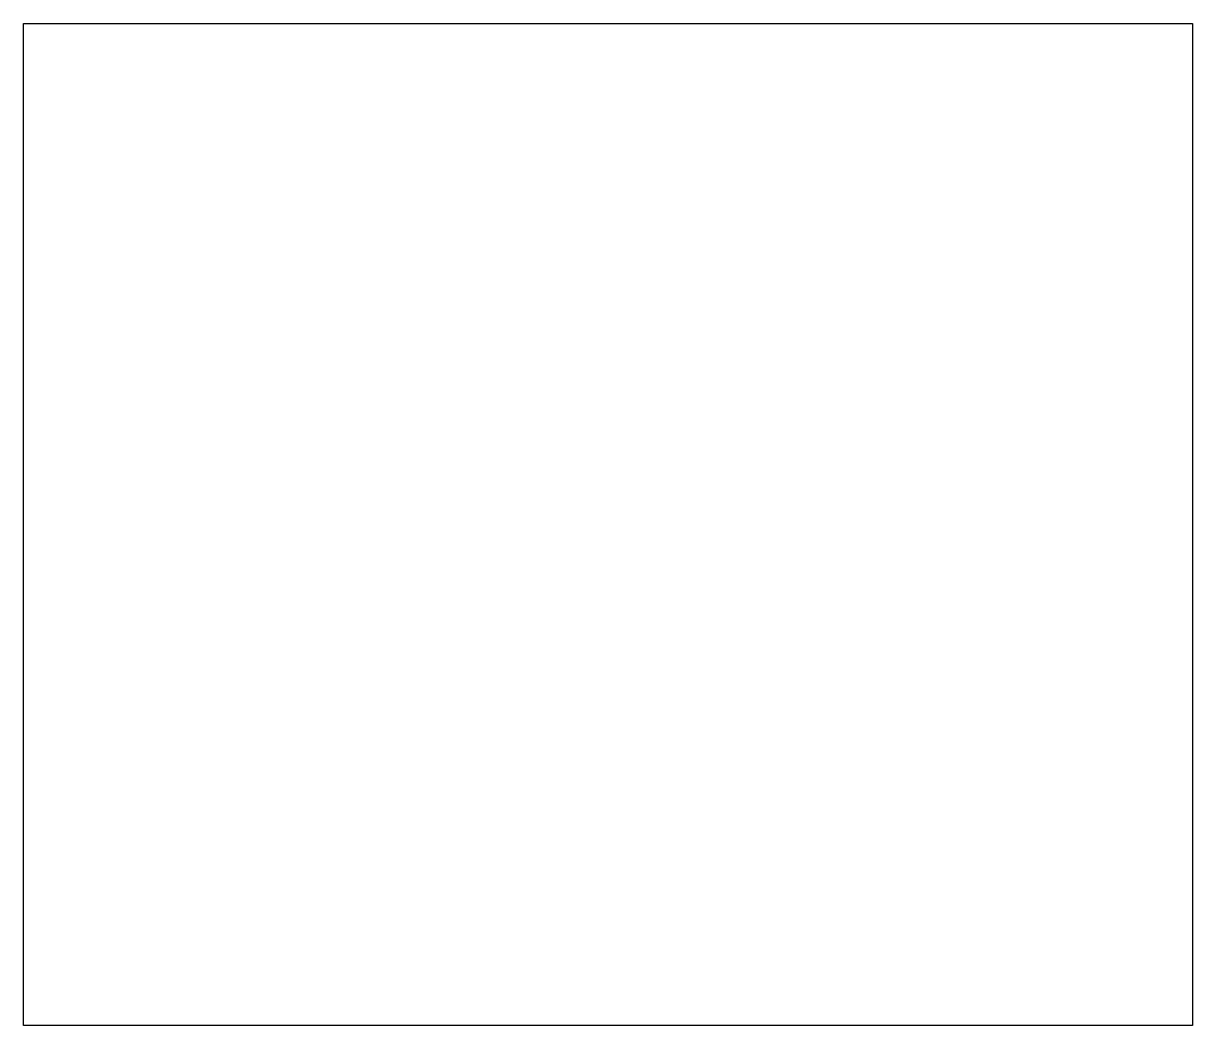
# Model space of a CAD drawing. Extents: x 32 to 528, y 206 to 631.
import ezdxf

# ---------------------------------------------------------------- set-up
doc = ezdxf.new("R2010")
doc.units = 0
doc.layers.add('Layer_1', color=7, linetype='CONTINUOUS')

msp = doc.modelspace()

# ---------------------------------------------------------------- linework, layer by layer
at = {"layer": 'Layer_1', "color": 7}
msp.add_lwpolyline([(32, 630.857148), (528, 630.857148), (528, 205.714276), (32, 205.714276), (32, 630.857148)], close=True, dxfattribs=at)

doc.saveas('drawing.dxf')
